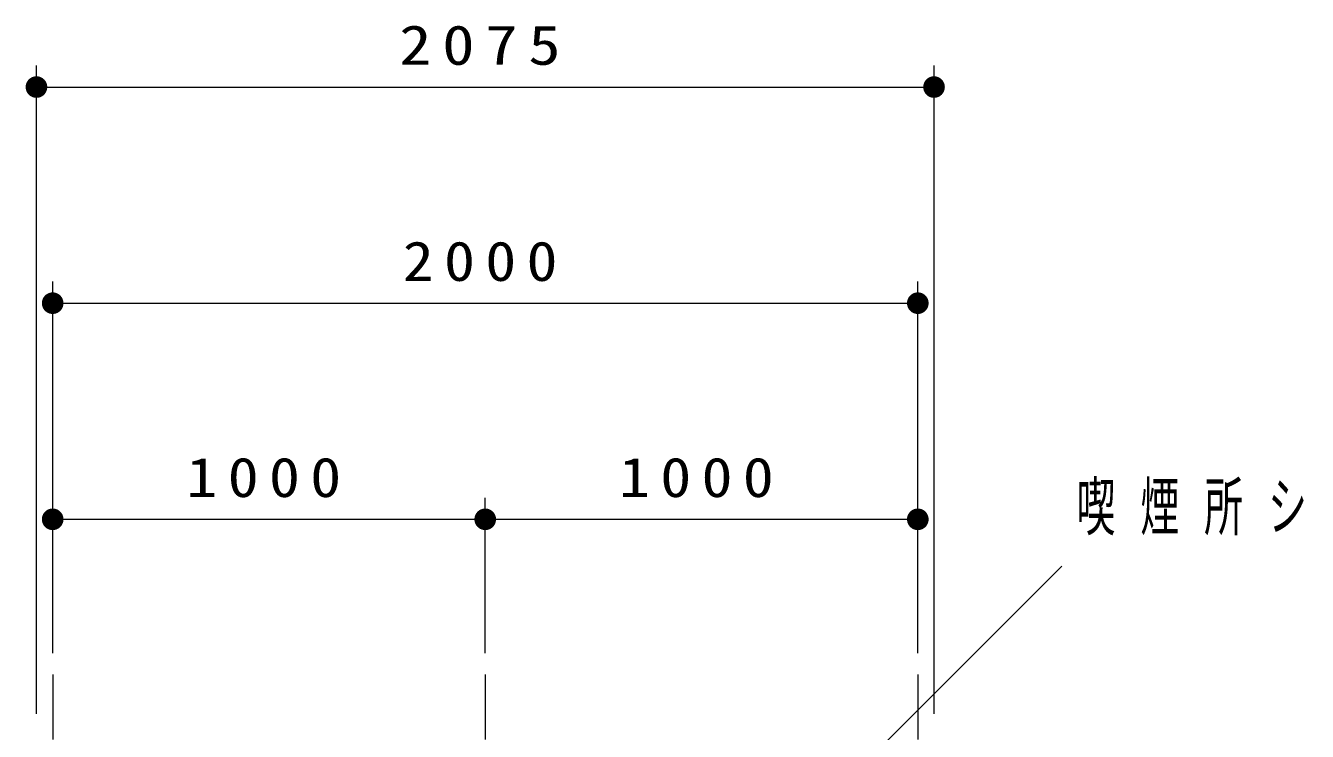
# Model space of a CAD drawing. Units: millimetres on the paper, scale 1:50. Extents: x -365 to 0, y 0 to 257.
# Drawn here: x -129.7 to -70.5, y 114.1 to 146.8 of the extents above; entities that cross this region are included whole.
import ezdxf

# ---------------------------------------------------------------- set-up
doc = ezdxf.new("R2010")
doc.units = ezdxf.units.MM
doc.linetypes.add('USER2', pattern=[6, 3, -1, 1, -1])
doc.layers.add('LY_1', color=7, linetype='Continuous', lineweight=25)
doc.styles.add('ＭＳ ゴシック', font='')
doc.styles.get('ＭＳ ゴシック').set_extended_font_data('MS Gothic')

# ---------------------------------------------------------------- blocks, each defined once
blk = doc.blocks.new('filled_dot')
at = {"color": 0, "linetype": 'Continuous', "lineweight": -2, "const_width": 1.25}
blk.add_lwpolyline([(-0.625, 0, 1), (0.625, 0, 1)], format="xyb", close=True, dxfattribs=at)

msp = doc.modelspace()

# ---------------------------------------------------------------- linework, layer by layer
at = {"layer": 'LY_1', "lineweight": 13}
for p, q in [((-129.216, 114.916), (-129.216, 144.916)), ((-87.716, 114.916), (-87.716, 144.916)), ((-129.216, 143.916), (-87.716, 143.916)), ((-128.466, 124.916), (-128.466, 134.916)), ((-88.466, 124.916), (-88.466, 134.916)), ((-128.466, 133.916), (-88.466, 133.916)), ((-128.466, 117.73), (-128.466, 124.916)), ((-108.466, 117.73), (-108.466, 124.916)), ((-88.466, 117.73), (-88.466, 124.916)), ((-128.466, 123.916), (-108.466, 123.916)), ((-108.466, 123.916), (-88.466, 123.916)), ((-92.498, 111.056), (-81.809, 121.745))]:
    msp.add_line(p, q, dxfattribs=at)
at = {"layer": 'LY_1', "color": 4, "linetype": 'USER2', "lineweight": 13}
for p, q in [((-128.466, 116.73), (-128.466, 68.558)), ((-108.466, 116.73), (-108.466, 68.558)), ((-88.466, 116.73), (-88.466, 68.558))]:
    msp.add_line(p, q, dxfattribs=at)

# ---------------------------------------------------------------- block references
at = {"layer": 'LY_1', "lineweight": 13, "xscale": 0.4, "yscale": 0.4}
for p in [(-129.216, 143.916), (-128.466, 133.916), (-128.466, 123.916), (-108.466, 123.916)]:
    msp.add_blockref('filled_dot', p, dxfattribs=at)
at = {"layer": 'LY_1', "lineweight": 13, "xscale": 0.4, "yscale": 0.4, "rotation": 180}
for p in [(-87.716, 143.916), (-88.466, 133.916), (-108.466, 123.916), (-88.466, 123.916)]:
    msp.add_blockref('filled_dot', p, dxfattribs=at)

# ---------------------------------------------------------------- texts
at = {"layer": 'LY_1', "style": 'ＭＳ ゴシック'}
for s, insert, char_height, attachment_point in [('\\T1.33;\\W1.2;2075', (-108.466, 144.916), 1.833, 8), ('\\T1.33;\\W1.15;2000', (-108.466, 134.916), 1.833, 8), ('\\T1.33;\\W1.15;1000', (-118.466, 124.916), 1.833, 8), ('\\T1.33;\\W1.15;1000', (-98.466, 124.916), 1.833, 8), ('\\T1.64;\\W0.6;喫煙所シール', (-81.127, 124.395), 2.199, 4)]:
    msp.add_mtext(s, dxfattribs=dict(at, insert=insert, char_height=char_height, attachment_point=attachment_point))

doc.saveas('drawing.dxf')
